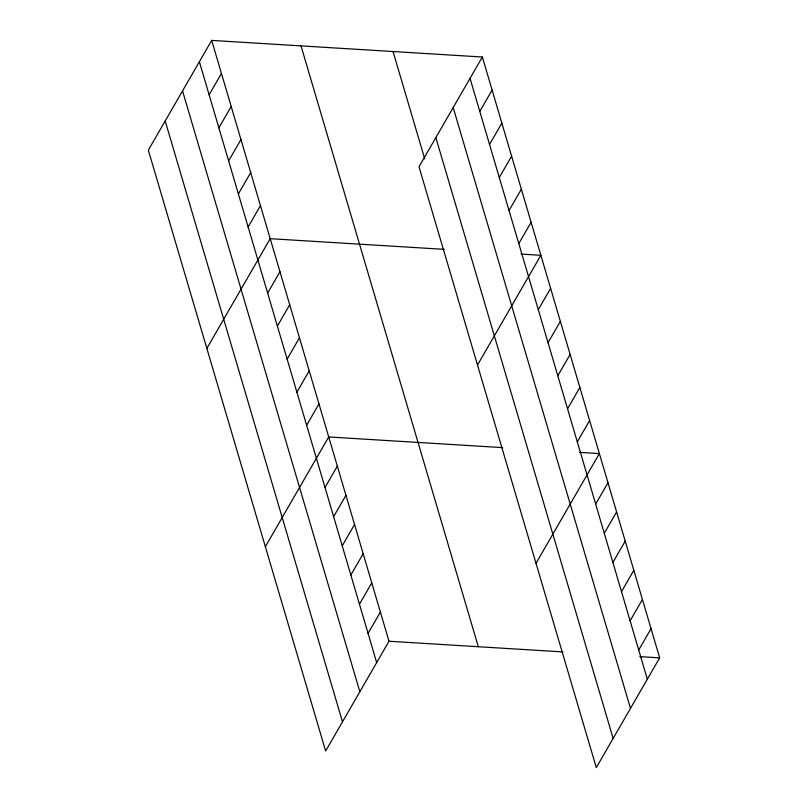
<?xml version="1.0" encoding="UTF-8"?>
<svg xmlns="http://www.w3.org/2000/svg" width="808" height="808" viewBox="0 0 808 808"><rect width="100%" height="100%" fill="white"/><g stroke="black" fill="none" stroke-linecap="round" stroke-linejoin="round"><path stroke-width="1.21" d="M211.696 40.4L148.339 150.147L325.644 750.986L389.001 641.239L211.696 40.4L482.356 57.015L659.661 657.853L596.304 767.6L418.999 166.761L482.356 57.015M209.131 94.788L221.453 73.447M218.877 127.836L231.199 106.494M228.634 160.883L240.956 139.542M238.38 193.93L250.702 172.589M248.137 226.967L260.459 205.626M206.848 348.42L270.205 238.673L444.188 249.359M267.64 293.062L279.962 271.72M277.386 326.109L289.708 304.767M287.143 359.156L299.465 337.815M296.889 392.203L309.212 370.862M479.79 111.403L492.112 90.062M306.646 425.25L318.968 403.909M489.537 144.45L501.859 123.109M265.357 546.693L328.715 436.956L502.697 447.632M499.294 177.497L511.615 156.156M325.008 487.476L337.33 466.135M509.04 210.545L521.362 189.203M333.623 516.666L345.945 495.324M342.228 545.844L354.55 524.503M518.797 243.592L531.119 222.251M350.844 575.033L363.166 553.692M477.508 365.034L540.865 255.298L521.019 254.076M359.459 604.212L371.781 582.871M538.3 309.686L550.622 288.345M368.064 633.401L380.386 612.06M548.046 342.733L560.368 321.392M557.803 375.771L570.125 354.429M567.549 408.818L579.871 387.476M577.306 441.865L589.628 420.524M536.017 563.317L599.374 453.571L579.528 452.359M595.668 504.101L607.99 482.76M604.283 533.28L616.605 511.939M612.888 562.469L625.21 541.128M621.504 591.648L633.825 570.307M630.119 620.837L642.441 599.496M638.724 650.016L651.046 628.675M389.001 641.239L562.984 651.925M639.815 656.641L659.661 657.853M470.034 78.356L647.339 679.195M453.197 107.535L630.492 708.374M435.845 137.592L613.141 738.431M393.041 51.53L424.735 158.934M301.02 45.884L478.316 646.723M199.374 61.741L376.68 662.58M182.537 90.91L359.843 691.749M165.186 120.968L342.481 721.807"/></g></svg>
